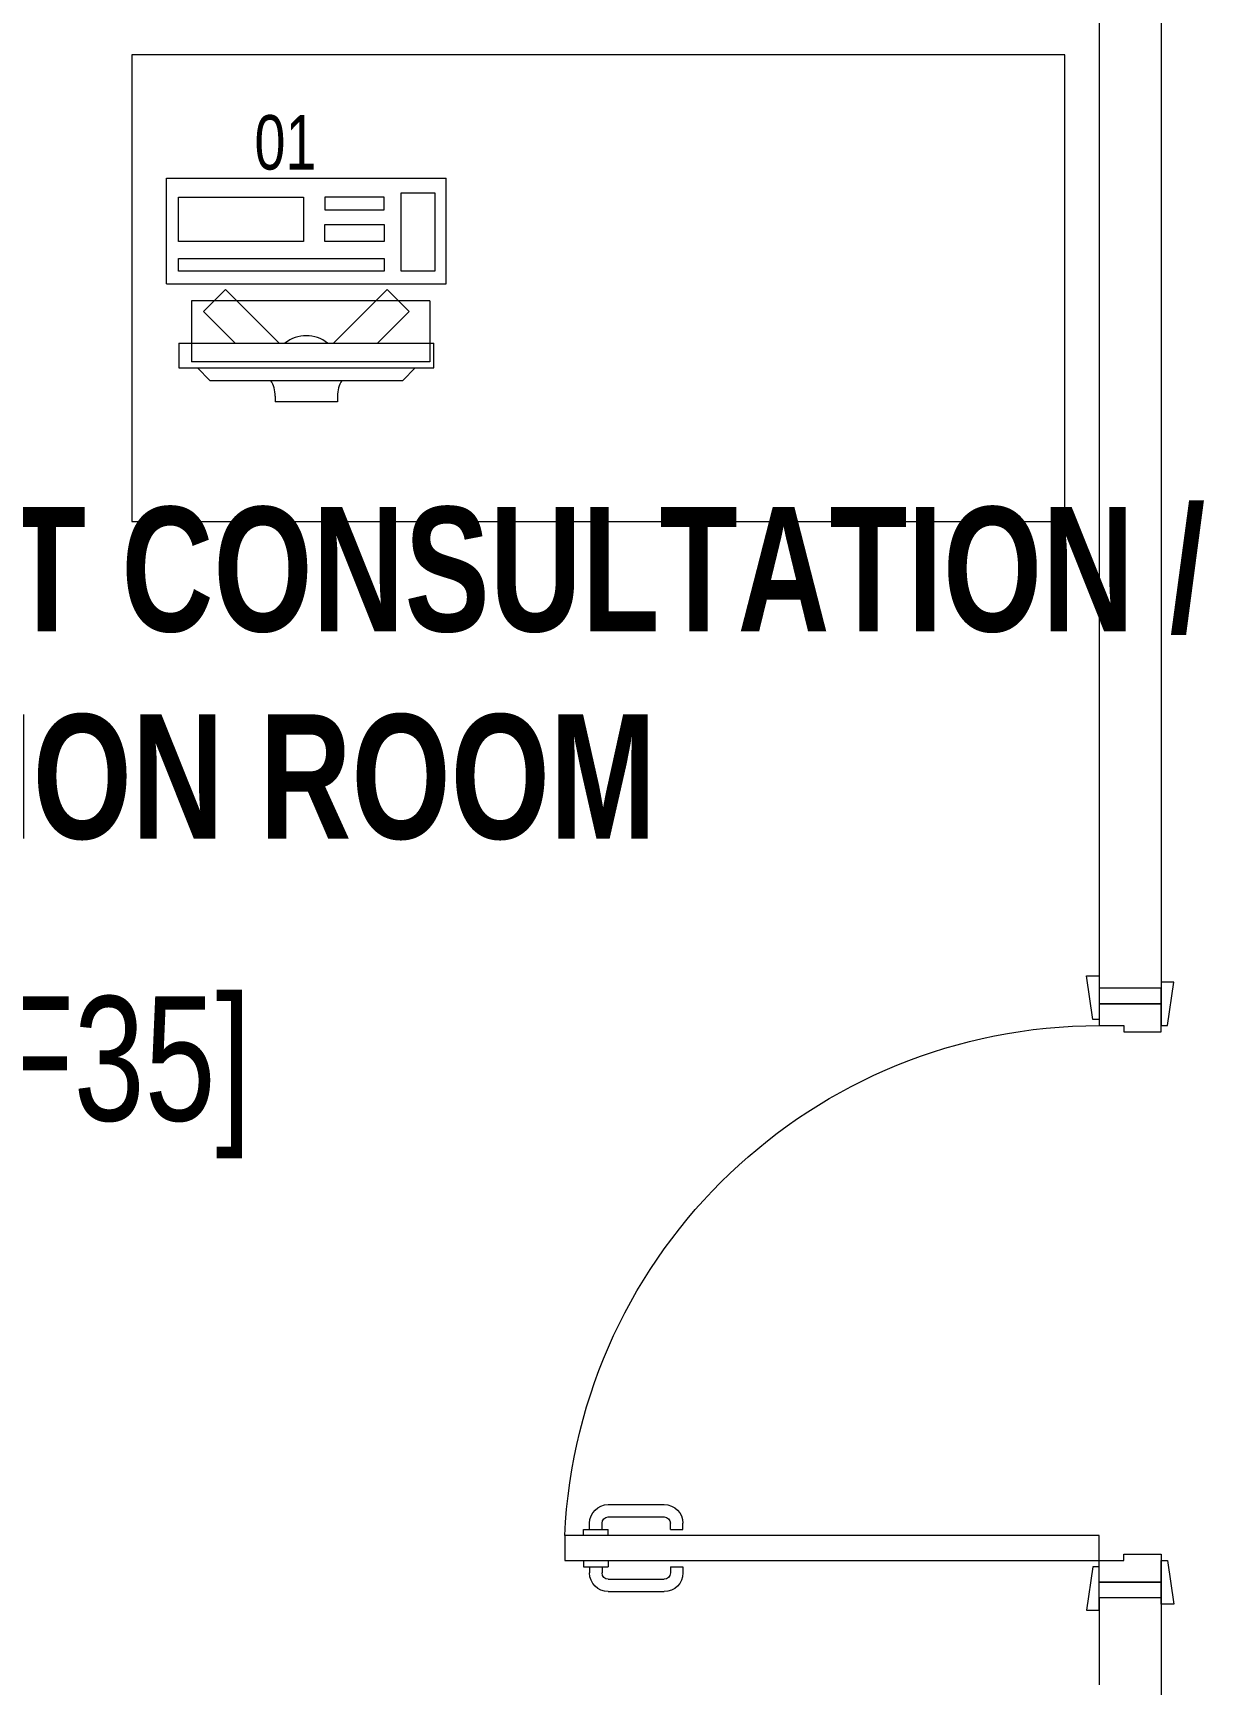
# Model space of a CAD drawing. Header units: millimetres. Extents: x -2143172 to 5255, y -610845 to 279739.
# Drawn here: x -1228305 to -1226422, y -29145 to -26489 of the extents above; entities that cross this region are included whole.
import ezdxf

# ---------------------------------------------------------------- set-up
doc = ezdxf.new("R2010")
doc.units = ezdxf.units.MM
doc.header["$LTSCALE"] = 30
doc.linetypes.add('HIDDEN', pattern=[9.525, 6.35, -3.175])
doc.layers.get('0').update_dxf_attribs({"lineweight": 5})
for name, color, linetype, lineweight in [('72_EGR_BASE_TEXT', 7, 'Continuous', 5), ('72_EGR_EQP_TAG', 142, 'Continuous', 5), ('LOADING', 163, 'Continuous', 5), ('Walls', 32, 'Continuous', 5)]:
    doc.layers.add(name, color=color, linetype=linetype, lineweight=lineweight)
doc.layers.add('Wooden Joinery', color=7, linetype='Continuous', lineweight=5, true_color=0x521300)
doc.styles.add('X3G_ENTITY_257CFD', font='swisscl.ttf', dxfattribs={"height": 200})
doc.styles.add('X3G_ENTITY_9EC9', font='swisscl.ttf', dxfattribs={"height": 0.2})
doc.styles.add('X3G_ENTITY_9F38', font='swisscl.ttf', dxfattribs={"height": 0.2})

# ---------------------------------------------------------------- blocks, each defined once
blk = doc.blocks.new('A$C72370EFE')
at = {"layer": 'Wooden Joinery'}
for p, q in [((-0.01, -0.04), (-0.02, -0.04)), ((-0.01, -0.03), (-0.01, -0.07)), ((0, -0.03), (-0.01, -0.03)), ((0.04, -0.03), (0.05, -0.03)), ((0.05, -0.03), (0.05, -0.07)), ((0.05, -0.04), (0.06, -0.04)), ((-0.05, -0.07), (-0.05, -0.16)), ((-0.03, -0.07), (-0.03, -0.16)), ((-0.01, -0.06), (-0.02, -0.06)), ((0, -0.07), (-0.01, -0.07)), ((0.04, -0.07), (0.05, -0.07)), ((0.05, -0.06), (0.06, -0.06)), ((0.07, -0.07), (0.07, -0.16)), ((0.09, -0.07), (0.09, -0.16)), ((-0.01, -0.17), (-0.02, -0.17)), ((-0.01, -0.17), (-0.01, -0.19)), ((0.05, -0.17), (0.06, -0.17)), ((0.05, -0.17), (0.05, -0.19)), ((-0.01, -0.19), (-0.02, -0.19)), ((0.05, -0.19), (0.06, -0.19))]:
    blk.add_line(p, q, dxfattribs=at)
for centre, radius, start, end in [((-0.02, -0.07), 0.03, 90, 180), ((0.06, -0.07), 0.03, 0, 90), ((-0.02, -0.07), 0.01, 90, 180), ((0.06, -0.07), 0.01, 0, 90), ((-0.02, -0.16), 0.03, 180, 270), ((-0.02, -0.16), 0.01, 180, 270), ((0.06, -0.16), 0.01, 270, 0), ((0.06, -0.16), 0.03, 270, 0)]:
    blk.add_arc(centre, radius, start, end, dxfattribs=at)
blk = doc.blocks.new('A$C5DAD61B4')
at = {"layer": 'Wooden Joinery'}
for points in [[(80, 959.1), (80, 969.1), (10, 979.1), (10, 959.1)], [(940, 959.1), (940, 969.1), (1010, 979.1), (1010, 959.1)], [(70, 859.1), (70, 849.1), (0, 839.1), (0, 859.1)], [(120, 859.1), (120, 0), (80, 0), (80, 859.1)], [(950, 859.1), (950, 849.1), (1020, 839.1), (1020, 859.1)]]:
    blk.add_lwpolyline(points, close=True, dxfattribs=at)
for points in [[(45, 859.1), (45, 959.1), (20, 959.1), (20, 859.1), (45, 859.1)], [(45, 859.1), (80, 859.1), (80, 899.1), (90, 899.1), (90, 959.1), (45, 959.1), (45, 859.1)], [(975, 859.1), (940, 859.1), (940, 899.1), (930, 899.1), (930, 959.1), (975, 959.1), (975, 859.1)], [(975, 859.1), (975, 959.1), (1000, 959.1), (1000, 859.1), (975, 859.1)]]:
    blk.add_lwpolyline(points, dxfattribs=at)
blk.add_arc((80, 859.1), 860, 272.666, 0, dxfattribs=at)
at = {"layer": 'Wooden Joinery', "xscale": 999.9999999998854, "yscale": 999.9999999998854, "zscale": 999.9999999998854, "rotation": 180}
blk.add_blockref('A$C72370EFE', (120, 0), dxfattribs=at)
blk = doc.blocks.new('ITCWLS1-P')
for p, q in [((-0.2651, 0.43, 0), (-0.3051, 0.43, 0)), ((-0.3051, 0.43, 0), (-0.3051, 0.02, 0)), ((-0.2651, 0.43, 0), (-0.2651, 0.02, 0)), ((-0.17, 0.45), (-0.17, 0)), ((-0.17, 0.45), (0, 0.45)), ((-0.1496, 0.4305), (-0.1291, 0.4305)), ((-0.1291, 0.4305), (-0.1291, 0.4089)), ((0, 0.45), (0, 0)), ((-0.3251, 0.38, 0), (-0.3051, 0.4, 0)), ((-0.3251, 0.38, 0), (-0.3251, 0.07, 0)), ((-0.3251, 0.07, 0), (-0.3051, 0.05, 0)), ((-0.3051, 0.02, 0), (-0.2651, 0.02, 0)), ((-0.17, 0), (0, 0))]:
    blk.add_line(p, q)
at = {"color": 8, "linetype": 'HIDDEN'}
for p, q in [((-0.197, 0.4094), (-0.295, 0.4094)), ((-0.295, 0.0264), (-0.295, 0.4094)), ((-0.197, 0.0264), (-0.197, 0.4094)), ((-0.197, 0.0264), (-0.295, 0.0264))]:
    blk.add_line(p, q, dxfattribs=at)
at = {"color": 1, "extrusion": (2.48281e-10, 3.18408e-10, -1)}
for p, q in [((-0.2651, 0.3395), (-0.2144, 0.3902)), ((-0.1791, 0.3548), (-0.2144, 0.3902)), ((-0.2651, 0.2688), (-0.1791, 0.3548))]:
    blk.add_line(p, q, dxfattribs=at)
at = {"color": 1}
for p, q in [((-0.3503, 0.275), (-0.3596, 0.275)), ((-0.3596, 0.175), (-0.3596, 0.275)), ((-0.3503, 0.175), (-0.3596, 0.175))]:
    blk.add_line(p, q, dxfattribs=at)
at = {"color": 1, "extrusion": (2.48281e-10, -3.18408e-10, -1)}
for p, q in [((-0.2651, 0.1812), (-0.1791, 0.0952)), ((-0.2651, 0.1105), (-0.2144, 0.0598)), ((-0.1791, 0.0952), (-0.2144, 0.0598))]:
    blk.add_line(p, q, dxfattribs=at)
blk.add_lwpolyline([(-0.1291, 0.4089), (-0.1291, 0.1), (-0.1496, 0.1), (-0.1496, 0.4305)])
for points in [[(-0.1019, 0.4305), (-0.0304, 0.4305), (-0.0304, 0.2294), (-0.1019, 0.2294)], [(-0.1019, 0.1954), (-0.0747, 0.1954), (-0.0747, 0.1), (-0.1019, 0.1)], [(-0.0304, 0.1954), (-0.0508, 0.1954), (-0.0508, 0.1), (-0.0304, 0.1)], [(-0.1496, 0.0727), (-0.0236, 0.0727), (-0.0236, 0.0182), (-0.1496, 0.0182)]]:
    blk.add_lwpolyline(points, close=True)
at = {"color": 250, "linetype": 'Continuous'}
for points in [[(-0.1496, 0.1), (-0.1496, 0.1), (-0.1496, 0.1), (-0.1496, 0.1), (-0.1496, 0.1), (-0.1496, 0.1), (-0.1496, 0.1), (-0.1496, 0.1), (-0.1496, 0.1)], [(-0.1496, 0.1), (-0.1496, 0.1), (-0.1496, 0.1), (-0.1496, 0.1), (-0.1496, 0.1), (-0.1496, 0.1), (-0.1496, 0.1), (-0.1496, 0.1), (-0.1496, 0.1), (-0.1496, 0.1), (-0.1496, 0.1), (-0.1496, 0.1), (-0.1496, 0.1), (-0.1496, 0.1), (-0.1496, 0.1), (-0.1496, 0.1), (-0.1496, 0.1), (-0.1496, 0.1)], [(-0.1496, 0.1), (-0.1496, 0.1), (-0.1496, 0.1), (-0.1496, 0.1), (-0.1496, 0.1), (-0.1496, 0.1), (-0.1496, 0.1), (-0.1496, 0.1), (-0.1496, 0.1), (-0.1496, 0.1)], [(-0.1496, 0.1), (-0.1496, 0.1), (-0.1496, 0.1), (-0.1496, 0.1), (-0.1496, 0.1), (-0.1496, 0.1), (-0.1496, 0.1)], [(-0.1496, 0.1), (-0.1496, 0.1), (-0.1496, 0.1), (-0.1496, 0.1), (-0.1496, 0.1), (-0.1496, 0.1), (-0.1496, 0.1), (-0.1496, 0.1), (-0.1496, 0.1), (-0.1496, 0.1)], [(-0.1496, 0.1), (-0.1496, 0.1), (-0.1496, 0.1), (-0.1496, 0.1), (-0.1496, 0.1), (-0.1496, 0.1), (-0.1496, 0.1), (-0.1496, 0.1), (-0.1496, 0.1), (-0.1496, 0.1), (-0.1496, 0.1), (-0.1496, 0.1), (-0.1496, 0.1), (-0.1496, 0.1), (-0.1496, 0.1)], [(-0.1496, 0.1), (-0.1496, 0.1), (-0.1496, 0.1), (-0.1496, 0.1), (-0.1496, 0.1), (-0.1496, 0.1), (-0.1496, 0.1), (-0.1496, 0.1), (-0.1496, 0.1), (-0.1496, 0.1)], [(-0.1496, 0.1), (-0.1496, 0.1), (-0.1496, 0.1), (-0.1496, 0.1), (-0.1496, 0.1), (-0.1496, 0.1), (-0.1496, 0.1), (-0.1496, 0.1), (-0.1496, 0.1), (-0.1496, 0.1)], [(-0.1496, 0.1), (-0.1496, 0.1), (-0.1496, 0.1), (-0.1496, 0.1), (-0.1496, 0.1), (-0.1496, 0.1), (-0.1496, 0.1), (-0.1496, 0.1), (-0.1496, 0.1), (-0.1496, 0.1), (-0.1496, 0.1), (-0.1496, 0.1), (-0.1496, 0.1), (-0.1496, 0.1), (-0.1496, 0.1), (-0.1496, 0.1), (-0.1496, 0.1), (-0.1496, 0.1), (-0.1496, 0.1), (-0.1496, 0.1), (-0.1496, 0.1), (-0.1496, 0.1), (-0.1496, 0.1), (-0.1496, 0.1), (-0.1496, 0.1), (-0.1496, 0.1), (-0.1496, 0.1), (-0.1496, 0.1), (-0.1496, 0.1), (-0.1496, 0.1), (-0.1496, 0.1), (-0.1496, 0.1), (-0.1496, 0.1), (-0.1496, 0.1), (-0.1496, 0.1), (-0.1496, 0.1), (-0.1496, 0.1), (-0.1496, 0.1), (-0.1496, 0.1), (-0.1496, 0.1), (-0.1496, 0.1), (-0.1496, 0.1), (-0.1496, 0.1), (-0.1496, 0.1), (-0.1496, 0.1), (-0.1496, 0.1), (-0.1496, 0.1), (-0.1496, 0.1), (-0.1496, 0.1), (-0.1496, 0.1), (-0.1496, 0.1), (-0.1496, 0.1), (-0.1496, 0.1), (-0.1496, 0.1)], [(-0.1496, 0.1), (-0.1496, 0.1), (-0.1496, 0.1), (-0.1496, 0.1), (-0.1496, 0.1), (-0.1496, 0.1), (-0.1496, 0.1), (-0.1496, 0.1), (-0.1496, 0.1), (-0.1496, 0.1), (-0.1496, 0.1), (-0.1496, 0.1), (-0.1496, 0.1), (-0.1496, 0.1), (-0.1496, 0.1), (-0.1496, 0.1), (-0.1496, 0.1), (-0.1496, 0.1), (-0.1496, 0.1), (-0.1496, 0.1), (-0.1496, 0.1), (-0.1496, 0.1), (-0.1496, 0.1), (-0.1496, 0.1), (-0.1496, 0.1), (-0.1496, 0.1), (-0.1496, 0.1), (-0.1496, 0.1), (-0.1496, 0.1), (-0.1496, 0.1), (-0.1496, 0.1), (-0.1496, 0.1), (-0.1496, 0.1), (-0.1496, 0.1), (-0.1496, 0.1), (-0.1496, 0.1), (-0.1496, 0.1), (-0.1496, 0.1), (-0.1496, 0.1), (-0.1496, 0.1), (-0.1496, 0.1), (-0.1496, 0.1), (-0.1496, 0.1), (-0.1496, 0.1), (-0.1496, 0.1), (-0.1496, 0.1), (-0.1496, 0.1), (-0.1496, 0.1), (-0.1496, 0.1), (-0.1496, 0.1), (-0.1496, 0.1), (-0.1496, 0.1), (-0.1496, 0.1), (-0.1496, 0.1), (-0.1496, 0.1), (-0.1496, 0.1), (-0.1496, 0.1), (-0.1496, 0.1), (-0.1496, 0.1), (-0.1496, 0.1), (-0.1496, 0.1), (-0.1496, 0.1), (-0.1496, 0.1), (-0.1496, 0.1), (-0.1496, 0.1), (-0.1496, 0.1), (-0.1496, 0.1), (-0.1496, 0.1), (-0.1496, 0.1), (-0.1496, 0.1), (-0.1496, 0.1), (-0.1496, 0.1), (-0.1496, 0.1), (-0.1496, 0.1), (-0.1496, 0.1), (-0.1496, 0.1), (-0.1496, 0.1), (-0.1496, 0.1), (-0.1496, 0.1), (-0.1496, 0.1), (-0.1496, 0.1), (-0.1496, 0.1), (-0.1496, 0.1), (-0.1496, 0.1), (-0.1496, 0.1), (-0.1496, 0.1), (-0.1496, 0.1), (-0.1496, 0.1), (-0.1496, 0.1)], [(-0.1496, 0.1), (-0.1496, 0.1), (-0.1496, 0.1), (-0.1496, 0.1), (-0.1496, 0.1), (-0.1496, 0.1), (-0.1496, 0.1), (-0.1496, 0.1), (-0.1496, 0.1), (-0.1496, 0.1), (-0.1496, 0.1), (-0.1496, 0.1)], [(-0.1496, 0.1), (-0.1496, 0.1), (-0.1496, 0.1), (-0.1496, 0.1), (-0.1496, 0.1), (-0.1496, 0.1), (-0.1496, 0.1)], [(-0.1496, 0.1), (-0.1496, 0.1), (-0.1496, 0.1), (-0.1496, 0.1), (-0.1496, 0.1), (-0.1496, 0.1), (-0.1496, 0.1), (-0.1496, 0.1), (-0.1496, 0.1), (-0.1496, 0.1), (-0.1496, 0.1), (-0.1496, 0.1), (-0.1496, 0.1), (-0.1496, 0.1), (-0.1496, 0.1), (-0.1496, 0.1), (-0.1496, 0.1)], [(-0.1496, 0.1), (-0.1496, 0.1), (-0.1496, 0.1), (-0.1496, 0.1), (-0.1496, 0.1), (-0.1496, 0.1), (-0.1496, 0.1), (-0.1496, 0.1), (-0.1496, 0.1), (-0.1496, 0.1), (-0.1496, 0.1), (-0.1496, 0.1), (-0.1496, 0.1), (-0.1496, 0.1), (-0.1496, 0.1), (-0.1496, 0.1), (-0.1496, 0.1), (-0.1496, 0.1), (-0.1496, 0.1), (-0.1496, 0.1), (-0.1496, 0.1), (-0.1496, 0.1), (-0.1496, 0.1), (-0.1496, 0.1), (-0.1496, 0.1), (-0.1496, 0.1), (-0.1496, 0.1), (-0.1496, 0.1), (-0.1496, 0.1), (-0.1496, 0.1), (-0.1496, 0.1), (-0.1496, 0.1), (-0.1496, 0.1), (-0.1496, 0.1), (-0.1496, 0.1), (-0.1496, 0.1), (-0.1496, 0.1), (-0.1496, 0.1), (-0.1496, 0.1), (-0.1496, 0.1), (-0.1496, 0.1), (-0.1496, 0.1), (-0.1496, 0.1), (-0.1496, 0.1), (-0.1496, 0.1), (-0.1496, 0.1), (-0.1496, 0.1), (-0.1496, 0.1), (-0.1496, 0.1), (-0.1496, 0.1), (-0.1496, 0.1), (-0.1496, 0.1), (-0.1496, 0.1), (-0.1496, 0.1), (-0.1496, 0.1), (-0.1496, 0.1), (-0.1496, 0.1), (-0.1496, 0.1), (-0.1496, 0.1), (-0.1496, 0.1), (-0.1496, 0.1), (-0.1496, 0.1), (-0.1496, 0.1), (-0.1496, 0.1), (-0.1496, 0.1), (-0.1496, 0.1), (-0.1496, 0.1), (-0.1496, 0.1), (-0.1496, 0.1), (-0.1496, 0.1), (-0.1496, 0.1), (-0.1496, 0.1), (-0.1496, 0.1), (-0.1496, 0.1), (-0.1496, 0.1), (-0.1496, 0.1), (-0.1496, 0.1), (-0.1496, 0.1), (-0.1496, 0.1), (-0.1496, 0.1), (-0.1496, 0.1), (-0.1496, 0.1), (-0.1496, 0.1), (-0.1496, 0.1), (-0.1496, 0.1), (-0.1496, 0.1), (-0.1496, 0.1), (-0.1496, 0.1), (-0.1496, 0.1), (-0.1496, 0.1), (-0.1496, 0.1), (-0.1496, 0.1), (-0.1496, 0.1), (-0.1496, 0.1), (-0.1496, 0.1), (-0.1496, 0.1), (-0.1496, 0.1), (-0.1496, 0.1), (-0.1496, 0.1), (-0.1496, 0.1), (-0.1496, 0.1), (-0.1496, 0.1), (-0.1496, 0.1), (-0.1496, 0.1), (-0.1496, 0.1), (-0.1496, 0.1), (-0.1496, 0.1), (-0.1496, 0.1), (-0.1496, 0.1), (-0.1496, 0.1), (-0.1496, 0.1)], [(-0.1496, 0.1), (-0.1496, 0.1), (-0.1496, 0.1), (-0.1496, 0.1), (-0.1496, 0.1), (-0.1496, 0.1), (-0.1496, 0.1), (-0.1496, 0.1)]]:
    blk.add_lwpolyline(points, dxfattribs=at)
for points in [[(-0.1496, 0.1), (-0.1496, 0.1), (-0.1496, 0.1), (-0.1496, 0.1), (-0.1496, 0.1), (-0.1496, 0.1), (-0.1496, 0.1), (-0.1496, 0.1), (-0.1496, 0.1), (-0.1496, 0.1), (-0.1496, 0.1), (-0.1496, 0.1), (-0.1496, 0.1), (-0.1496, 0.1), (-0.1496, 0.1), (-0.1496, 0.1), (-0.1496, 0.1), (-0.1496, 0.1), (-0.1496, 0.1), (-0.1496, 0.1), (-0.1496, 0.1), (-0.1496, 0.1), (-0.1496, 0.1), (-0.1496, 0.1), (-0.1496, 0.1), (-0.1496, 0.1), (-0.1496, 0.1), (-0.1496, 0.1), (-0.1496, 0.1), (-0.1496, 0.1), (-0.1496, 0.1), (-0.1496, 0.1), (-0.1496, 0.1), (-0.1496, 0.1), (-0.1496, 0.1), (-0.1496, 0.1), (-0.1496, 0.1), (-0.1496, 0.1), (-0.1496, 0.1), (-0.1496, 0.1), (-0.1496, 0.1), (-0.1496, 0.1), (-0.1496, 0.1), (-0.1496, 0.1), (-0.1496, 0.1), (-0.1496, 0.1), (-0.1496, 0.1), (-0.1496, 0.1), (-0.1496, 0.1), (-0.1496, 0.1), (-0.1496, 0.1), (-0.1496, 0.1), (-0.1496, 0.1), (-0.1496, 0.1), (-0.1496, 0.1), (-0.1496, 0.1), (-0.1496, 0.1), (-0.1496, 0.1), (-0.1496, 0.1), (-0.1496, 0.1), (-0.1496, 0.1), (-0.1496, 0.1), (-0.1496, 0.1), (-0.1496, 0.1), (-0.1496, 0.1), (-0.1496, 0.1), (-0.1496, 0.1), (-0.1496, 0.1), (-0.1496, 0.1), (-0.1496, 0.1), (-0.1496, 0.1), (-0.1496, 0.1), (-0.1496, 0.1), (-0.1496, 0.1), (-0.1496, 0.1), (-0.1496, 0.1), (-0.1496, 0.1), (-0.1496, 0.1), (-0.1496, 0.1), (-0.1496, 0.1), (-0.1496, 0.1), (-0.1496, 0.1), (-0.1496, 0.1), (-0.1496, 0.1), (-0.1496, 0.1), (-0.1496, 0.1), (-0.1496, 0.1), (-0.1496, 0.1), (-0.1496, 0.1), (-0.1496, 0.1), (-0.1496, 0.1), (-0.1496, 0.1), (-0.1496, 0.1), (-0.1496, 0.1), (-0.1496, 0.1), (-0.1496, 0.1), (-0.1496, 0.1), (-0.1496, 0.1), (-0.1496, 0.1), (-0.1496, 0.1), (-0.1496, 0.1), (-0.1496, 0.1), (-0.1496, 0.1), (-0.1496, 0.1), (-0.1496, 0.1), (-0.1496, 0.1), (-0.1496, 0.1), (-0.1496, 0.1), (-0.1496, 0.1), (-0.1496, 0.1), (-0.1496, 0.1), (-0.1496, 0.1), (-0.1496, 0.1), (-0.1496, 0.1), (-0.1496, 0.1), (-0.1496, 0.1), (-0.1496, 0.1), (-0.1496, 0.1), (-0.1496, 0.1), (-0.1496, 0.1), (-0.1496, 0.1), (-0.1496, 0.1), (-0.1496, 0.1), (-0.1496, 0.1), (-0.1496, 0.1), (-0.1496, 0.1), (-0.1496, 0.1), (-0.1496, 0.1), (-0.1496, 0.1), (-0.1496, 0.1), (-0.1496, 0.1), (-0.1496, 0.1), (-0.1496, 0.1), (-0.1496, 0.1), (-0.1496, 0.1), (-0.1496, 0.1), (-0.1496, 0.1), (-0.1496, 0.1), (-0.1496, 0.1), (-0.1496, 0.1), (-0.1496, 0.1), (-0.1496, 0.1), (-0.1496, 0.1), (-0.1496, 0.1), (-0.1496, 0.1), (-0.1496, 0.1), (-0.1496, 0.1), (-0.1496, 0.1), (-0.1496, 0.1), (-0.1496, 0.1), (-0.1496, 0.1), (-0.1496, 0.1), (-0.1496, 0.1), (-0.1496, 0.1), (-0.1496, 0.1), (-0.1496, 0.1), (-0.1496, 0.1), (-0.1496, 0.1), (-0.1496, 0.1), (-0.1496, 0.1), (-0.1496, 0.1), (-0.1496, 0.1), (-0.1496, 0.1), (-0.1496, 0.1), (-0.1496, 0.1), (-0.1496, 0.1), (-0.1496, 0.1), (-0.1496, 0.1), (-0.1496, 0.1), (-0.1496, 0.1), (-0.1496, 0.1), (-0.1496, 0.1), (-0.1496, 0.1), (-0.1496, 0.1), (-0.1496, 0.1), (-0.1496, 0.1), (-0.1496, 0.1), (-0.1496, 0.1), (-0.1496, 0.1), (-0.1496, 0.1), (-0.1496, 0.1), (-0.1496, 0.1), (-0.1496, 0.1), (-0.1496, 0.1), (-0.1496, 0.1), (-0.1496, 0.1), (-0.1496, 0.1), (-0.1496, 0.1), (-0.1496, 0.1), (-0.1496, 0.1), (-0.1496, 0.1), (-0.1496, 0.1), (-0.1496, 0.1), (-0.1496, 0.1), (-0.1496, 0.1), (-0.1496, 0.1), (-0.1496, 0.1), (-0.1496, 0.1), (-0.1496, 0.1), (-0.1496, 0.1), (-0.1496, 0.1), (-0.1496, 0.1), (-0.1496, 0.1), (-0.1496, 0.1), (-0.1496, 0.1), (-0.1496, 0.1), (-0.1496, 0.1), (-0.1496, 0.1), (-0.1496, 0.1), (-0.1496, 0.1), (-0.1496, 0.1), (-0.1496, 0.1), (-0.1496, 0.1), (-0.1496, 0.1), (-0.1496, 0.1), (-0.1496, 0.1), (-0.1496, 0.1), (-0.1496, 0.1), (-0.1496, 0.1), (-0.1496, 0.1), (-0.1496, 0.1), (-0.1496, 0.1), (-0.1496, 0.1), (-0.1496, 0.1), (-0.1496, 0.1), (-0.1496, 0.1), (-0.1496, 0.1), (-0.1496, 0.1), (-0.1496, 0.1), (-0.1496, 0.1), (-0.1496, 0.1), (-0.1496, 0.1), (-0.1496, 0.1), (-0.1496, 0.1), (-0.1496, 0.1), (-0.1496, 0.1), (-0.1496, 0.1), (-0.1496, 0.1), (-0.1496, 0.1), (-0.1496, 0.1), (-0.1496, 0.1), (-0.1496, 0.1), (-0.1496, 0.1), (-0.1496, 0.1), (-0.1496, 0.1), (-0.1496, 0.1), (-0.1496, 0.1), (-0.1496, 0.1), (-0.1496, 0.1), (-0.1496, 0.1), (-0.1496, 0.1), (-0.1496, 0.1), (-0.1496, 0.1), (-0.1496, 0.1), (-0.1496, 0.1), (-0.1496, 0.1), (-0.1496, 0.1), (-0.1496, 0.1), (-0.1496, 0.1), (-0.1496, 0.1), (-0.1496, 0.1), (-0.1496, 0.1), (-0.1496, 0.1), (-0.1496, 0.1), (-0.1496, 0.1), (-0.1496, 0.1), (-0.1496, 0.1), (-0.1496, 0.1), (-0.1496, 0.1), (-0.1496, 0.1), (-0.1496, 0.1), (-0.1496, 0.1), (-0.1496, 0.1), (-0.1496, 0.1), (-0.1496, 0.1), (-0.1496, 0.1), (-0.1496, 0.1)], [(-0.1496, 0.1), (-0.1496, 0.1), (-0.1496, 0.1), (-0.1496, 0.1), (-0.1496, 0.1), (-0.1496, 0.1), (-0.1496, 0.1), (-0.1496, 0.1), (-0.1496, 0.1), (-0.1496, 0.1), (-0.1496, 0.1), (-0.1496, 0.1), (-0.1496, 0.1), (-0.1496, 0.1), (-0.1496, 0.1), (-0.1496, 0.1), (-0.1496, 0.1), (-0.1496, 0.1), (-0.1496, 0.1), (-0.1496, 0.1), (-0.1496, 0.1), (-0.1496, 0.1), (-0.1496, 0.1), (-0.1496, 0.1), (-0.1496, 0.1), (-0.1496, 0.1), (-0.1496, 0.1), (-0.1496, 0.1), (-0.1496, 0.1), (-0.1496, 0.1), (-0.1496, 0.1), (-0.1496, 0.1), (-0.1496, 0.1), (-0.1496, 0.1), (-0.1496, 0.1), (-0.1496, 0.1), (-0.1496, 0.1), (-0.1496, 0.1), (-0.1496, 0.1), (-0.1496, 0.1), (-0.1496, 0.1), (-0.1496, 0.1), (-0.1496, 0.1), (-0.1496, 0.1), (-0.1496, 0.1), (-0.1496, 0.1), (-0.1496, 0.1), (-0.1496, 0.1), (-0.1496, 0.1), (-0.1496, 0.1), (-0.1496, 0.1), (-0.1496, 0.1), (-0.1496, 0.1), (-0.1496, 0.1), (-0.1496, 0.1), (-0.1496, 0.1), (-0.1496, 0.1), (-0.1496, 0.1), (-0.1496, 0.1), (-0.1496, 0.1), (-0.1496, 0.1), (-0.1496, 0.1), (-0.1496, 0.1), (-0.1496, 0.1), (-0.1496, 0.1), (-0.1496, 0.1), (-0.1496, 0.1), (-0.1496, 0.1), (-0.1496, 0.1), (-0.1496, 0.1), (-0.1496, 0.1), (-0.1496, 0.1), (-0.1496, 0.1), (-0.1496, 0.1), (-0.1496, 0.1), (-0.1496, 0.1), (-0.1496, 0.1), (-0.1496, 0.1), (-0.1496, 0.1), (-0.1496, 0.1), (-0.1496, 0.1), (-0.1496, 0.1), (-0.1496, 0.1), (-0.1496, 0.1), (-0.1496, 0.1), (-0.1496, 0.1), (-0.1496, 0.1), (-0.1496, 0.1), (-0.1496, 0.1), (-0.1496, 0.1), (-0.1496, 0.1), (-0.1496, 0.1), (-0.1496, 0.1), (-0.1496, 0.1), (-0.1496, 0.1), (-0.1496, 0.1), (-0.1496, 0.1), (-0.1496, 0.1), (-0.1496, 0.1), (-0.1496, 0.1), (-0.1496, 0.1), (-0.1496, 0.1), (-0.1496, 0.1), (-0.1496, 0.1), (-0.1496, 0.1), (-0.1496, 0.1), (-0.1496, 0.1), (-0.1496, 0.1), (-0.1496, 0.1), (-0.1496, 0.1), (-0.1496, 0.1), (-0.1496, 0.1), (-0.1496, 0.1), (-0.1496, 0.1), (-0.1496, 0.1), (-0.1496, 0.1), (-0.1496, 0.1), (-0.1496, 0.1), (-0.1496, 0.1), (-0.1496, 0.1), (-0.1496, 0.1), (-0.1496, 0.1), (-0.1496, 0.1), (-0.1496, 0.1), (-0.1496, 0.1), (-0.1496, 0.1), (-0.1496, 0.1), (-0.1496, 0.1), (-0.1496, 0.1), (-0.1496, 0.1), (-0.1496, 0.1), (-0.1496, 0.1), (-0.1496, 0.1), (-0.1496, 0.1), (-0.1496, 0.1), (-0.1496, 0.1), (-0.1496, 0.1), (-0.1496, 0.1), (-0.1496, 0.1), (-0.1496, 0.1), (-0.1496, 0.1), (-0.1496, 0.1), (-0.1496, 0.1), (-0.1496, 0.1), (-0.1496, 0.1), (-0.1496, 0.1), (-0.1496, 0.1), (-0.1496, 0.1), (-0.1496, 0.1), (-0.1496, 0.1), (-0.1496, 0.1), (-0.1496, 0.1), (-0.1496, 0.1), (-0.1496, 0.1), (-0.1496, 0.1), (-0.1496, 0.1), (-0.1496, 0.1), (-0.1496, 0.1), (-0.1496, 0.1), (-0.1496, 0.1), (-0.1496, 0.1), (-0.1496, 0.1), (-0.1496, 0.1), (-0.1496, 0.1), (-0.1496, 0.1), (-0.1496, 0.1), (-0.1496, 0.1), (-0.1496, 0.1), (-0.1496, 0.1), (-0.1496, 0.1), (-0.1496, 0.1), (-0.1496, 0.1), (-0.1496, 0.1), (-0.1496, 0.1), (-0.1496, 0.1), (-0.1496, 0.1), (-0.1496, 0.1), (-0.1496, 0.1), (-0.1496, 0.1), (-0.1496, 0.1), (-0.1496, 0.1), (-0.1496, 0.1), (-0.1496, 0.1), (-0.1496, 0.1), (-0.1496, 0.1), (-0.1496, 0.1), (-0.1496, 0.1), (-0.1496, 0.1), (-0.1496, 0.1), (-0.1496, 0.1), (-0.1496, 0.1), (-0.1496, 0.1), (-0.1496, 0.1), (-0.1496, 0.1), (-0.1496, 0.1), (-0.1496, 0.1), (-0.1496, 0.1), (-0.1496, 0.1), (-0.1496, 0.1), (-0.1496, 0.1), (-0.1496, 0.1), (-0.1496, 0.1), (-0.1496, 0.1), (-0.1496, 0.1), (-0.1496, 0.1), (-0.1496, 0.1), (-0.1496, 0.1), (-0.1496, 0.1), (-0.1496, 0.1), (-0.1496, 0.1), (-0.1496, 0.1), (-0.1496, 0.1), (-0.1496, 0.1), (-0.1496, 0.1)], [(-0.1496, 0.1), (-0.1496, 0.1), (-0.1496, 0.1), (-0.1496, 0.1), (-0.1496, 0.1), (-0.1496, 0.1), (-0.1496, 0.1), (-0.1496, 0.1), (-0.1496, 0.1), (-0.1496, 0.1), (-0.1496, 0.1), (-0.1496, 0.1), (-0.1496, 0.1), (-0.1496, 0.1), (-0.1496, 0.1), (-0.1496, 0.1), (-0.1496, 0.1), (-0.1496, 0.1), (-0.1496, 0.1), (-0.1496, 0.1), (-0.1496, 0.1), (-0.1496, 0.1), (-0.1496, 0.1), (-0.1496, 0.1), (-0.1496, 0.1), (-0.1496, 0.1), (-0.1496, 0.1), (-0.1496, 0.1), (-0.1496, 0.1), (-0.1496, 0.1), (-0.1496, 0.1), (-0.1496, 0.1), (-0.1496, 0.1), (-0.1496, 0.1), (-0.1496, 0.1), (-0.1496, 0.1), (-0.1496, 0.1), (-0.1496, 0.1), (-0.1496, 0.1), (-0.1496, 0.1), (-0.1496, 0.1), (-0.1496, 0.1), (-0.1496, 0.1), (-0.1496, 0.1), (-0.1496, 0.1), (-0.1496, 0.1), (-0.1496, 0.1), (-0.1496, 0.1), (-0.1496, 0.1), (-0.1496, 0.1), (-0.1496, 0.1), (-0.1496, 0.1), (-0.1496, 0.1), (-0.1496, 0.1), (-0.1496, 0.1), (-0.1496, 0.1), (-0.1496, 0.1), (-0.1496, 0.1), (-0.1496, 0.1), (-0.1496, 0.1), (-0.1496, 0.1), (-0.1496, 0.1), (-0.1496, 0.1), (-0.1496, 0.1), (-0.1496, 0.1), (-0.1496, 0.1), (-0.1496, 0.1), (-0.1496, 0.1), (-0.1496, 0.1), (-0.1496, 0.1), (-0.1496, 0.1), (-0.1496, 0.1), (-0.1496, 0.1), (-0.1496, 0.1), (-0.1496, 0.1), (-0.1496, 0.1), (-0.1496, 0.1), (-0.1496, 0.1), (-0.1496, 0.1), (-0.1496, 0.1), (-0.1496, 0.1), (-0.1496, 0.1), (-0.1496, 0.1), (-0.1496, 0.1), (-0.1496, 0.1), (-0.1496, 0.1), (-0.1496, 0.1), (-0.1496, 0.1), (-0.1496, 0.1), (-0.1496, 0.1), (-0.1496, 0.1), (-0.1496, 0.1), (-0.1496, 0.1), (-0.1496, 0.1), (-0.1496, 0.1), (-0.1496, 0.1), (-0.1496, 0.1), (-0.1496, 0.1), (-0.1496, 0.1), (-0.1496, 0.1), (-0.1496, 0.1), (-0.1496, 0.1), (-0.1496, 0.1), (-0.1496, 0.1), (-0.1496, 0.1), (-0.1496, 0.1), (-0.1496, 0.1), (-0.1496, 0.1), (-0.1496, 0.1), (-0.1496, 0.1), (-0.1496, 0.1), (-0.1496, 0.1), (-0.1496, 0.1), (-0.1496, 0.1), (-0.1496, 0.1), (-0.1496, 0.1), (-0.1496, 0.1), (-0.1496, 0.1), (-0.1496, 0.1), (-0.1496, 0.1), (-0.1496, 0.1), (-0.1496, 0.1), (-0.1496, 0.1), (-0.1496, 0.1), (-0.1496, 0.1), (-0.1496, 0.1), (-0.1496, 0.1), (-0.1496, 0.1), (-0.1496, 0.1), (-0.1496, 0.1), (-0.1496, 0.1), (-0.1496, 0.1), (-0.1496, 0.1), (-0.1496, 0.1), (-0.1496, 0.1), (-0.1496, 0.1), (-0.1496, 0.1), (-0.1496, 0.1), (-0.1496, 0.1), (-0.1496, 0.1), (-0.1496, 0.1), (-0.1496, 0.1), (-0.1496, 0.1), (-0.1496, 0.1), (-0.1496, 0.1), (-0.1496, 0.1), (-0.1496, 0.1), (-0.1496, 0.1), (-0.1496, 0.1), (-0.1496, 0.1), (-0.1496, 0.1), (-0.1496, 0.1), (-0.1496, 0.1), (-0.1496, 0.1), (-0.1496, 0.1), (-0.1496, 0.1), (-0.1496, 0.1), (-0.1496, 0.1), (-0.1496, 0.1), (-0.1496, 0.1), (-0.1496, 0.1), (-0.1496, 0.1), (-0.1496, 0.1), (-0.1496, 0.1), (-0.1496, 0.1), (-0.1496, 0.1), (-0.1496, 0.1), (-0.1496, 0.1), (-0.1496, 0.1), (-0.1496, 0.1), (-0.1496, 0.1), (-0.1496, 0.1), (-0.1496, 0.1), (-0.1496, 0.1), (-0.1496, 0.1), (-0.1496, 0.1), (-0.1496, 0.1), (-0.1496, 0.1), (-0.1496, 0.1), (-0.1496, 0.1), (-0.1496, 0.1), (-0.1496, 0.1), (-0.1496, 0.1), (-0.1496, 0.1), (-0.1496, 0.1), (-0.1496, 0.1), (-0.1496, 0.1), (-0.1496, 0.1), (-0.1496, 0.1), (-0.1496, 0.1), (-0.1496, 0.1), (-0.1496, 0.1), (-0.1496, 0.1), (-0.1496, 0.1), (-0.1496, 0.1), (-0.1496, 0.1), (-0.1496, 0.1), (-0.1496, 0.1), (-0.1496, 0.1), (-0.1496, 0.1), (-0.1496, 0.1), (-0.1496, 0.1), (-0.1496, 0.1), (-0.1496, 0.1), (-0.1496, 0.1), (-0.1496, 0.1), (-0.1496, 0.1), (-0.1496, 0.1), (-0.1496, 0.1), (-0.1496, 0.1), (-0.1496, 0.1), (-0.1496, 0.1), (-0.1496, 0.1), (-0.1496, 0.1), (-0.1496, 0.1), (-0.1496, 0.1), (-0.1496, 0.1), (-0.1496, 0.1), (-0.1496, 0.1)]]:
    blk.add_lwpolyline(points, close=True, dxfattribs=at)
at = {"color": 1}
for centre, radius, start, end in [((-0.3503, 0.325), 0.05, 270, 300.3093), ((-0.3089, 0.225), 0.0556, 321.9431, 38.0569), ((-0.3503, 0.125), 0.05, 59.6907, 90)]:
    blk.add_arc(centre, radius, start, end, dxfattribs=at)

msp = doc.modelspace()

# ---------------------------------------------------------------- linework, layer by layer
at = {"layer": 'LOADING', "elevation": 0}
msp.add_lwpolyline([(-1228145.8, -26524.1), (-1228145.8, -27274.1), (-1226645.8, -27274.1), (-1226645.8, -26524.1)], close=True, dxfattribs=at)
at = {"layer": 'Walls'}
for p, q in [((-1226490.9, -25164.7), (-1226490.9, -28024.7)), ((-1226590.9, -25904.7), (-1226590.9, -28024.7)), ((-1226490.9, -28024.7), (-1226590.9, -28024.7)), ((-1226590.9, -29004.7), (-1226590.9, -29144.7)), ((-1226490.9, -29004.7), (-1226590.9, -29004.7)), ((-1226490.9, -29004.7), (-1226490.9, -29344.7))]:
    msp.add_line(p, q, dxfattribs=at)

# ---------------------------------------------------------------- block references
at = {"layer": 'LOADING', "extrusion": (-1.93992e-16, 8.01373e-06, 1), "xscale": 1000.000000000016, "yscale": 1000.000000000016, "zscale": 1000.000000000016, "rotation": 90.00000000000001}
msp.add_blockref('ITCWLS1-P', (-1227640.3, -26722.3, -0.3), dxfattribs=at)
at = {"layer": 'Wooden Joinery', "xscale": -1, "rotation": 270}
msp.add_blockref('A$C5DAD61B4', (-1227449.9, -29024.7), dxfattribs=at)

# ---------------------------------------------------------------- texts
at = {"layer": '72_EGR_BASE_TEXT', "insert": (-1228367.7, -27250.9, 0), "char_height": 200, "width": 4223.97, "attachment_point": 2, "style": 'X3G_ENTITY_9EC9'}
msp.add_mtext('{\\fSwis721 LtCn BT|b1|i0|c0|p34;EAR, NOSE, THROAT CONSULTATION / EXAMINATION ROOM}', dxfattribs=at)
at = {"layer": '72_EGR_BASE_TEXT', "insert": (-1228409.9, -28037.5, 0), "char_height": 200, "attachment_point": 2, "style": 'X3G_ENTITY_9F38'}
msp.add_mtext('[OPDF35]', dxfattribs=at)
at = {"layer": '72_EGR_EQP_TAG', "insert": (-1227898.8, -26620.9, -0.1), "char_height": 87.47, "attachment_point": 2, "style": 'X3G_ENTITY_257CFD'}
msp.add_mtext('01', dxfattribs=at)

doc.saveas('drawing.dxf')
